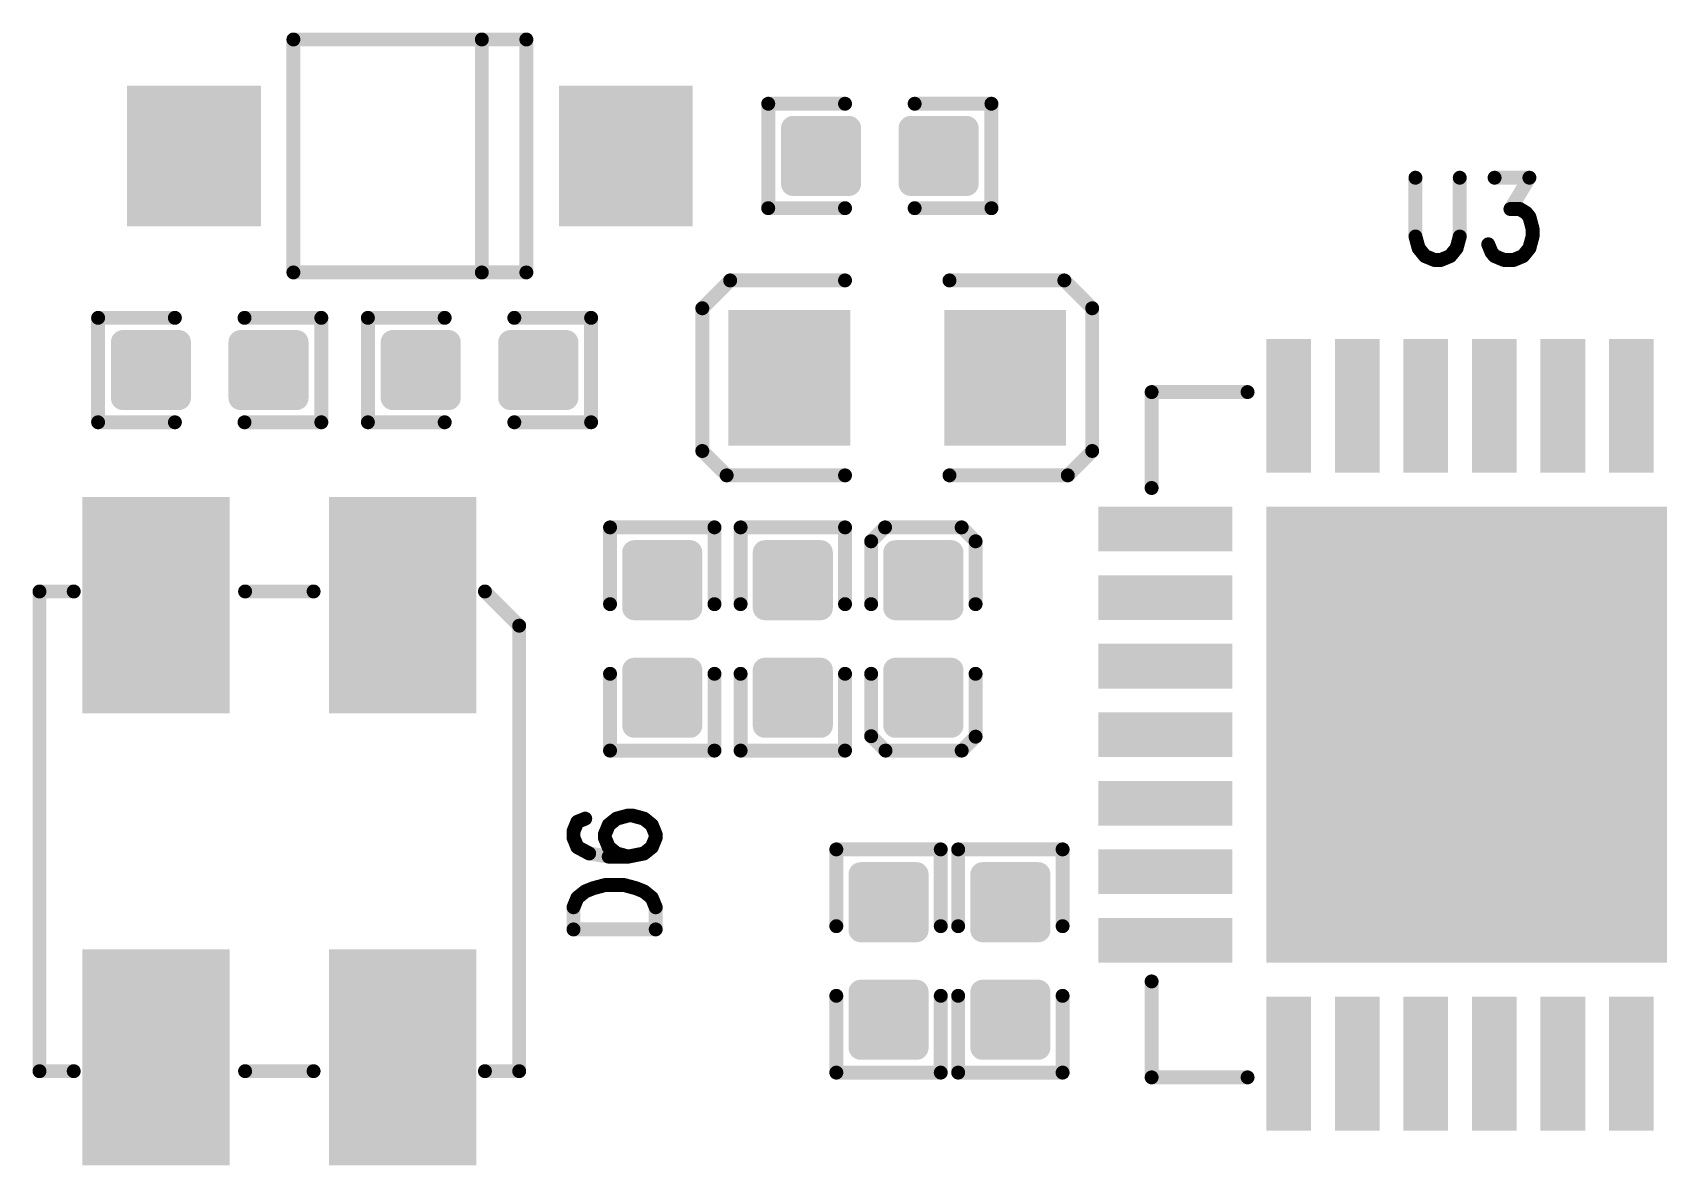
# Model space of a CAD drawing. Extents: x 17.6 to 58.9, y 21.2 to 90.7.
# Drawn here: x 29.76 to 41.62, y 42.52 to 50.79 of the extents above; entities that cross this region are included whole.
import ezdxf

# ---------------------------------------------------------------- set-up
doc = ezdxf.new("R2010")
doc.units = 0
doc.header["$MEASUREMENT"] = 0
doc.layers.get('0').update_dxf_attribs({"linetype": 'CONTINUOUS'})
doc.layers.add('SILKTOP_PHO', color=251, linetype='CONTINUOUS')

# ---------------------------------------------------------------- blocks, each defined once
blk = doc.blocks.new('ROUND_33')
at = {"const_width": 0.0508}
blk.add_lwpolyline([(-0.0254, 0, 1), (0.0254, 0, 1)], format="xyb", close=True, dxfattribs=at)
blk = doc.blocks.new('RECTANGLE_198')
blk.add_solid([(0.4445, 0.4953), (0.4445, -0.4953), (-0.4445, 0.4953), (-0.4445, -0.4953)])
blk = doc.blocks.new('RECTANGLE_200')
blk.add_solid([(0.163068, 0.48806), (0.163068, -0.48806), (-0.163068, 0.48806), (-0.163068, -0.48806)])
blk = doc.blocks.new('RECTANGLE_201')
blk.add_solid([(0.48806, 0.163068), (0.48806, -0.163068), (-0.48806, 0.163068), (-0.48806, -0.163068)])
blk = doc.blocks.new('SQUARE_202')
blk.add_solid([(1.663064, 1.663064), (1.663064, -1.663064), (-1.663064, 1.663064), (-1.663064, -1.663064)])
blk = doc.blocks.new('RECTANGLE_229')
blk.add_solid([(0.538098, 0.788162), (0.538098, -0.788162), (-0.538098, 0.788162), (-0.538098, -0.788162)])
blk = doc.blocks.new('RECTANGLE_250')
blk.add_solid([(0.48806, 0.51308), (0.48806, -0.51308), (-0.48806, 0.51308), (-0.48806, -0.51308)])
blk = doc.blocks.new('ROUND_158')
at = {"const_width": 0.0889}
blk.add_lwpolyline([(-0.04445, 0, 1), (0.04445, 0, 1)], format="xyb", close=True, dxfattribs=at)

msp = doc.modelspace()

# ---------------------------------------------------------------- linework, layer by layer
at = {"const_width": 0.1778}
for points in [[(35.308794, 49.6824), (35.308794, 50.0888)], [(35.308794, 50.0888), (35.715194, 50.0888)], [(35.3568, 49.6824), (35.3568, 50.0888)], [(35.5346, 49.6824), (35.5346, 50.0888)], [(35.7124, 49.6824), (35.7124, 50.0888)], [(35.715194, 50.0888), (35.715194, 49.6824)], [(36.166806, 49.6824), (36.166806, 50.0888)], [(36.166806, 50.0888), (36.573206, 50.0888)], [(36.2458, 49.6824), (36.2458, 50.0888)], [(36.4236, 49.6824), (36.4236, 50.0888)], [(36.573206, 50.0888), (36.573206, 49.6824)], [(35.308794, 49.9364), (35.715194, 49.9364)], [(36.166806, 49.9364), (36.573206, 49.9364)], [(35.308794, 49.7586), (35.715194, 49.7586)], [(36.166806, 49.7586), (36.573206, 49.7586)], [(35.715194, 49.6824), (35.308794, 49.6824)], [(36.573206, 49.6824), (36.166806, 49.6824)], [(30.419294, 48.1203), (30.419294, 48.5267)], [(30.419294, 48.5267), (30.825694, 48.5267)], [(30.419294, 48.514), (30.825694, 48.514)], [(30.5562, 48.1203), (30.5562, 48.5267)], [(30.734, 48.1203), (30.734, 48.5267)], [(30.825694, 48.5267), (30.825694, 48.1203)], [(31.277306, 48.1203), (31.277306, 48.5267)], [(31.277306, 48.5267), (31.683706, 48.5267)], [(31.277306, 48.514), (31.683706, 48.514)], [(31.4452, 48.1203), (31.4452, 48.5267)], [(31.623, 48.1203), (31.623, 48.5267)], [(31.683706, 48.5267), (31.683706, 48.1203)], [(32.387794, 48.1203), (32.387794, 48.5267)], [(32.387794, 48.5267), (32.794194, 48.5267)], [(32.387794, 48.514), (32.794194, 48.514)], [(32.512, 48.1203), (32.512, 48.5267)], [(32.6898, 48.1203), (32.6898, 48.5267)], [(32.794194, 48.5267), (32.794194, 48.1203)], [(33.245806, 48.1203), (33.245806, 48.5267)], [(33.245806, 48.5267), (33.652206, 48.5267)], [(33.245806, 48.514), (33.652206, 48.514)], [(33.401, 48.1203), (33.401, 48.5267)], [(33.5788, 48.1203), (33.5788, 48.5267)], [(33.652206, 48.5267), (33.652206, 48.1203)], [(30.419294, 48.3362), (30.825694, 48.3362)], [(31.277306, 48.3362), (31.683706, 48.3362)], [(32.387794, 48.3362), (32.794194, 48.3362)], [(33.245806, 48.3362), (33.652206, 48.3362)], [(30.419294, 48.1584), (30.825694, 48.1584)], [(30.825694, 48.1203), (30.419294, 48.1203)], [(31.277306, 48.1584), (31.683706, 48.1584)], [(31.683706, 48.1203), (31.277306, 48.1203)], [(32.387794, 48.1584), (32.794194, 48.1584)], [(32.794194, 48.1203), (32.387794, 48.1203)], [(33.245806, 48.1584), (33.652206, 48.1584)], [(33.652206, 48.1203), (33.245806, 48.1203)], [(34.1503, 46.587156), (34.1503, 46.993556)], [(34.1503, 46.993556), (34.5567, 46.993556)], [(34.1503, 46.9138), (34.5567, 46.9138)], [(34.29, 46.587156), (34.29, 46.993556)], [(34.4678, 46.587156), (34.4678, 46.993556)], [(34.5567, 46.993556), (34.5567, 46.587156)], [(35.1028, 46.587156), (35.1028, 46.993556)], [(35.1028, 46.993556), (35.5092, 46.993556)], [(35.1028, 46.9138), (35.5092, 46.9138)], [(35.179, 46.587156), (35.179, 46.993556)], [(35.3568, 46.587156), (35.3568, 46.993556)], [(35.5092, 46.993556), (35.5092, 46.587156)], [(36.0553, 46.587156), (36.0553, 46.993556)], [(36.0553, 46.993556), (36.4617, 46.993556)], [(36.0553, 46.9138), (36.4617, 46.9138)], [(36.068, 46.587156), (36.068, 46.993556)], [(36.2458, 46.587156), (36.2458, 46.993556)], [(36.4236, 46.587156), (36.4236, 46.993556)], [(36.4617, 46.993556), (36.4617, 46.587156)], [(34.1503, 46.736), (34.5567, 46.736)], [(35.1028, 46.736), (35.5092, 46.736)], [(36.0553, 46.736), (36.4617, 46.736)], [(34.5567, 46.587156), (34.1503, 46.587156)], [(35.5092, 46.587156), (35.1028, 46.587156)], [(36.4617, 46.587156), (36.0553, 46.587156)], [(34.1503, 45.729144), (34.1503, 46.135544)], [(34.1503, 46.135544), (34.5567, 46.135544)], [(34.29, 45.729144), (34.29, 46.135544)], [(34.4678, 45.729144), (34.4678, 46.135544)], [(34.5567, 46.135544), (34.5567, 45.729144)], [(35.1028, 45.729144), (35.1028, 46.135544)], [(35.1028, 46.135544), (35.5092, 46.135544)], [(35.179, 45.729144), (35.179, 46.135544)], [(35.3568, 45.729144), (35.3568, 46.135544)], [(35.5092, 46.135544), (35.5092, 45.729144)], [(36.0553, 45.729144), (36.0553, 46.135544)], [(36.0553, 46.135544), (36.4617, 46.135544)], [(36.068, 45.729144), (36.068, 46.135544)], [(36.2458, 45.729144), (36.2458, 46.135544)], [(36.4236, 45.729144), (36.4236, 46.135544)], [(36.4617, 46.135544), (36.4617, 45.729144)], [(34.1503, 46.0248), (34.5567, 46.0248)], [(35.1028, 46.0248), (35.5092, 46.0248)], [(36.0553, 46.0248), (36.4617, 46.0248)], [(34.1503, 45.847), (34.5567, 45.847)], [(35.1028, 45.847), (35.5092, 45.847)], [(36.0553, 45.847), (36.4617, 45.847)], [(34.5567, 45.729144), (34.1503, 45.729144)], [(35.5092, 45.729144), (35.1028, 45.729144)], [(36.4617, 45.729144), (36.0553, 45.729144)], [(35.8013, 44.237656), (35.8013, 44.644056)], [(35.8013, 44.644056), (36.2077, 44.644056)], [(35.8902, 44.237656), (35.8902, 44.644056)], [(36.068, 44.237656), (36.068, 44.644056)], [(36.2077, 44.644056), (36.2077, 44.237656)], [(36.6903, 44.237656), (36.6903, 44.644056)], [(36.6903, 44.644056), (37.0967, 44.644056)], [(36.7792, 44.237656), (36.7792, 44.644056)], [(36.957, 44.237656), (36.957, 44.644056)], [(37.0967, 44.644056), (37.0967, 44.237656)], [(35.8013, 44.6024), (36.2077, 44.6024)], [(36.6903, 44.6024), (37.0967, 44.6024)], [(35.8013, 44.4246), (36.2077, 44.4246)], [(36.6903, 44.4246), (37.0967, 44.4246)], [(35.8013, 44.2468), (36.2077, 44.2468)], [(36.2077, 44.237656), (35.8013, 44.237656)], [(36.6903, 44.2468), (37.0967, 44.2468)], [(37.0967, 44.237656), (36.6903, 44.237656)], [(35.8013, 43.379644), (35.8013, 43.786044)], [(35.8013, 43.786044), (36.2077, 43.786044)], [(35.8013, 43.7134), (36.2077, 43.7134)], [(35.8902, 43.379644), (35.8902, 43.786044)], [(36.068, 43.379644), (36.068, 43.786044)], [(36.2077, 43.786044), (36.2077, 43.379644)], [(36.6903, 43.379644), (36.6903, 43.786044)], [(36.6903, 43.786044), (37.0967, 43.786044)], [(36.6903, 43.7134), (37.0967, 43.7134)], [(36.7792, 43.379644), (36.7792, 43.786044)], [(36.957, 43.379644), (36.957, 43.786044)], [(37.0967, 43.786044), (37.0967, 43.379644)], [(35.8013, 43.5356), (36.2077, 43.5356)], [(36.6903, 43.5356), (37.0967, 43.5356)], [(36.2077, 43.379644), (35.8013, 43.379644)], [(37.0967, 43.379644), (36.6903, 43.379644)]]:
    msp.add_lwpolyline(points, dxfattribs=at)
at = {"layer": 'SILKTOP_PHO', "const_width": 0.1016}
for points in [[(31.662116, 49.035716), (31.662116, 50.735484)], [(31.662116, 50.735484), (33.361884, 50.735484)], [(33.037018, 49.035716), (33.037018, 50.735484)], [(33.361884, 50.735484), (33.361884, 49.035716)], [(35.687, 50.2666), (35.126676, 50.2666)], [(35.126676, 50.2666), (35.126676, 49.5046)], [(36.195, 50.2666), (36.755324, 50.2666)], [(36.755324, 50.2666), (36.755324, 49.5046)], [(39.849044, 49.72685), (39.849044, 49.298098)], [(40.172386, 49.298098), (40.172386, 49.72685)], [(40.426386, 49.72685), (40.680386, 49.72685)], [(40.680386, 49.72685), (40.541956, 49.49825)], [(35.126676, 49.5046), (35.687, 49.5046)], [(36.755324, 49.5046), (36.195, 49.5046)], [(40.541956, 49.49825), (40.611044, 49.49825)], [(40.611044, 49.49825), (40.657272, 49.469548)], [(40.657272, 49.469548), (40.680386, 49.4411)], [(40.680386, 49.4411), (40.7035, 49.355248)], [(40.7035, 49.355248), (40.7035, 49.298098)], [(39.849044, 49.298098), (39.872158, 49.2125)], [(39.872158, 49.2125), (39.918386, 49.15535)], [(40.103044, 49.15535), (40.149272, 49.2125)], [(40.149272, 49.2125), (40.172386, 49.298098)], [(40.403272, 49.183798), (40.380158, 49.240948)], [(40.426386, 49.15535), (40.403272, 49.183798)], [(40.680386, 49.2125), (40.634158, 49.15535)], [(40.7035, 49.298098), (40.680386, 49.2125)], [(39.918386, 49.15535), (39.987728, 49.126648)], [(39.987728, 49.126648), (40.033956, 49.126648)], [(40.033956, 49.126648), (40.103044, 49.15535)], [(40.495728, 49.126648), (40.426386, 49.15535)], [(40.56507, 49.126648), (40.495728, 49.126648)], [(40.634158, 49.15535), (40.56507, 49.126648)], [(33.361884, 49.035716), (31.662116, 49.035716)], [(34.6456, 48.77435), (34.8488, 48.97755)], [(34.8488, 48.97755), (35.687, 48.97755)], [(37.2872, 48.97755), (36.449, 48.97755)], [(37.4904, 48.77435), (37.2872, 48.97755)], [(34.6456, 47.73295), (34.6456, 48.77435)], [(37.4904, 47.73295), (37.4904, 48.77435)], [(30.237176, 47.9425), (30.237176, 48.7045)], [(30.237176, 48.7045), (30.7975, 48.7045)], [(31.865824, 48.7045), (31.3055, 48.7045)], [(31.865824, 47.9425), (31.865824, 48.7045)], [(32.766, 48.7045), (32.205676, 48.7045)], [(32.205676, 48.7045), (32.205676, 47.9425)], [(33.274, 48.7045), (33.834324, 48.7045)], [(33.834324, 48.7045), (33.834324, 47.9425)], [(38.624002, 48.162972), (37.923978, 48.162972)], [(37.923978, 48.162972), (37.923978, 47.462948)], [(30.7975, 47.9425), (30.237176, 47.9425)], [(31.3055, 47.9425), (31.865824, 47.9425)], [(32.205676, 47.9425), (32.766, 47.9425)], [(33.834324, 47.9425), (33.274, 47.9425)], [(34.8234, 47.55515), (34.6456, 47.73295)], [(37.3126, 47.55515), (37.4904, 47.73295)], [(35.687, 47.55515), (34.8234, 47.55515)], [(36.449, 47.55515), (37.3126, 47.55515)], [(33.9725, 46.61535), (33.9725, 47.175674)], [(33.9725, 47.175674), (34.7345, 47.175674)], [(34.7345, 47.175674), (34.7345, 46.61535)], [(35.687, 47.175674), (34.925, 47.175674)], [(34.925, 47.175674), (34.925, 46.61535)], [(35.687, 46.61535), (35.687, 47.175674)], [(35.9791, 47.175674), (35.8775, 47.074074)], [(36.5379, 47.175674), (35.9791, 47.175674)], [(36.6395, 47.074074), (36.5379, 47.175674)], [(35.8775, 47.074074), (35.8775, 46.61535)], [(36.6395, 46.61535), (36.6395, 47.074074)], [(29.80944, 43.20794), (29.80944, 46.70806)], [(29.80944, 46.70806), (30.059376, 46.70806)], [(31.309564, 46.70806), (31.809436, 46.70806)], [(33.059624, 46.70806), (33.30956, 46.458124)], [(33.30956, 46.458124), (33.30956, 43.20794)], [(33.9725, 46.10735), (33.9725, 45.547026)], [(34.7345, 45.547026), (34.7345, 46.10735)], [(34.925, 45.547026), (34.925, 46.10735)], [(35.687, 46.10735), (35.687, 45.547026)], [(35.8775, 45.651928), (35.8775, 46.10735)], [(36.6395, 46.10735), (36.6395, 45.648626)], [(35.982402, 45.547026), (35.8775, 45.651928)], [(36.6395, 45.648626), (36.538154, 45.547026)], [(33.9725, 45.547026), (34.7345, 45.547026)], [(35.687, 45.547026), (34.925, 45.547026)], [(36.538154, 45.547026), (35.982402, 45.547026)], [(33.791398, 45.050456), (33.734248, 45.027342)], [(34.019998, 45.050456), (33.962848, 45.004228)], [(34.10585, 45.07357), (34.019998, 45.050456)], [(34.134298, 45.07357), (34.10585, 45.07357)], [(34.22015, 45.050456), (34.134298, 45.07357)], [(34.2773, 45.004228), (34.22015, 45.050456)], [(33.734248, 45.027342), (33.7058, 44.958)], [(33.7058, 44.958), (33.7058, 44.911772)], [(33.962848, 45.004228), (33.9344, 44.934886)], [(33.9344, 44.934886), (33.9344, 44.911772)], [(34.305748, 44.934886), (34.2773, 45.004228)], [(34.305748, 44.911772), (34.305748, 44.934886)], [(33.7058, 44.911772), (33.734248, 44.84243)], [(33.734248, 44.84243), (33.8201, 44.796456)], [(33.8201, 44.796456), (33.962848, 44.773342)], [(33.9344, 44.911772), (33.962848, 44.84243)], [(33.962848, 44.84243), (34.019998, 44.796456)], [(34.019998, 44.796456), (34.10585, 44.773342)], [(34.10585, 44.773342), (34.22015, 44.796456)], [(34.22015, 44.796456), (34.2773, 44.84243)], [(34.2773, 44.84243), (34.305748, 44.911772)], [(36.3855, 44.826174), (35.6235, 44.826174)], [(35.6235, 44.826174), (35.6235, 44.26585)], [(36.3855, 44.26585), (36.3855, 44.826174)], [(37.2745, 44.826174), (36.5125, 44.826174)], [(36.5125, 44.826174), (36.5125, 44.26585)], [(37.2745, 44.26585), (37.2745, 44.826174)], [(33.962848, 44.773342), (34.10585, 44.773342)], [(33.848548, 44.542456), (33.9344, 44.56557)], [(33.9344, 44.56557), (34.077148, 44.56557)], [(34.077148, 44.56557), (34.163, 44.542456)], [(33.7058, 44.403772), (33.734248, 44.473114)], [(33.734248, 44.473114), (33.791398, 44.519342)], [(33.791398, 44.519342), (33.848548, 44.542456)], [(34.163, 44.542456), (34.22015, 44.519342)], [(34.22015, 44.519342), (34.2773, 44.473114)], [(34.2773, 44.473114), (34.305748, 44.403772)], [(33.7058, 44.242228), (33.7058, 44.403772)], [(34.305748, 44.403772), (34.305748, 44.242228)], [(33.7058, 44.242228), (34.305748, 44.242228)], [(37.923978, 43.162728), (37.923978, 43.862752)], [(35.6235, 43.197526), (35.6235, 43.75785)], [(36.3855, 43.75785), (36.3855, 43.197526)], [(36.5125, 43.197526), (36.5125, 43.75785)], [(37.2745, 43.75785), (37.2745, 43.197526)], [(30.059376, 43.20794), (29.80944, 43.20794)], [(31.309564, 43.20794), (31.809436, 43.20794)], [(33.30956, 43.20794), (33.059624, 43.20794)], [(36.3855, 43.197526), (35.6235, 43.197526)], [(37.2745, 43.197526), (36.5125, 43.197526)], [(38.624002, 43.162728), (37.923978, 43.162728)]]:
    msp.add_lwpolyline(points, dxfattribs=at)

# ---------------------------------------------------------------- block references
for name, p in [('RECTANGLE_250', (30.936946, 49.8856)), ('RECTANGLE_250', (34.087054, 49.8856)), ('ROUND_158', (35.308794, 50.0888)), ('ROUND_158', (35.3568, 50.0888)), ('ROUND_158', (35.5346, 50.0888)), ('ROUND_158', (35.7124, 50.0888)), ('ROUND_158', (35.715194, 50.0888)), ('ROUND_158', (36.166806, 50.0888)), ('ROUND_158', (36.2458, 50.0888)), ('ROUND_158', (36.4236, 50.0888)), ('ROUND_158', (36.573206, 50.0888)), ('ROUND_158', (35.308794, 49.9364)), ('ROUND_158', (35.715194, 49.9364)), ('ROUND_158', (36.166806, 49.9364)), ('ROUND_158', (36.573206, 49.9364)), ('ROUND_158', (35.308794, 49.7586)), ('ROUND_158', (35.715194, 49.7586)), ('ROUND_158', (36.166806, 49.7586)), ('ROUND_158', (36.573206, 49.7586)), ('ROUND_158', (35.308794, 49.6824)), ('ROUND_158', (35.308794, 49.6824)), ('ROUND_158', (35.3568, 49.6824)), ('ROUND_158', (35.5346, 49.6824)), ('ROUND_158', (35.7124, 49.6824)), ('ROUND_158', (35.715194, 49.6824)), ('ROUND_158', (36.166806, 49.6824)), ('ROUND_158', (36.166806, 49.6824)), ('ROUND_158', (36.2458, 49.6824)), ('ROUND_158', (36.4236, 49.6824)), ('ROUND_158', (36.573206, 49.6824)), ('RECTANGLE_198', (35.2806, 48.26635)), ('RECTANGLE_198', (36.8554, 48.26635)), ('ROUND_158', (30.419294, 48.5267)), ('ROUND_158', (30.419294, 48.514)), ('ROUND_158', (30.5562, 48.5267)), ('ROUND_158', (30.734, 48.5267)), ('ROUND_158', (30.825694, 48.5267)), ('ROUND_158', (30.825694, 48.514)), ('ROUND_158', (31.277306, 48.5267)), ('ROUND_158', (31.277306, 48.514)), ('ROUND_158', (31.4452, 48.5267)), ('ROUND_158', (31.623, 48.5267)), ('ROUND_158', (31.683706, 48.5267)), ('ROUND_158', (31.683706, 48.514)), ('ROUND_158', (32.387794, 48.5267)), ('ROUND_158', (32.387794, 48.514)), ('ROUND_158', (32.512, 48.5267)), ('ROUND_158', (32.6898, 48.5267)), ('ROUND_158', (32.794194, 48.5267)), ('ROUND_158', (32.794194, 48.514)), ('ROUND_158', (33.245806, 48.5267)), ('ROUND_158', (33.245806, 48.514)), ('ROUND_158', (33.401, 48.5267)), ('ROUND_158', (33.5788, 48.5267)), ('ROUND_158', (33.652206, 48.5267)), ('ROUND_158', (33.652206, 48.514)), ('RECTANGLE_200', (38.923976, 48.062896)), ('RECTANGLE_200', (39.424102, 48.062896)), ('RECTANGLE_200', (39.923974, 48.062896)), ('RECTANGLE_200', (40.4241, 48.062896)), ('RECTANGLE_200', (40.924226, 48.062896)), ('RECTANGLE_200', (41.424098, 48.062896)), ('ROUND_158', (30.419294, 48.3362)), ('ROUND_158', (30.825694, 48.3362)), ('ROUND_158', (31.277306, 48.3362)), ('ROUND_158', (31.683706, 48.3362)), ('ROUND_158', (32.387794, 48.3362)), ('ROUND_158', (32.794194, 48.3362)), ('ROUND_158', (33.245806, 48.3362)), ('ROUND_158', (33.652206, 48.3362)), ('ROUND_158', (30.419294, 48.1584)), ('ROUND_158', (30.419294, 48.1203)), ('ROUND_158', (30.419294, 48.1203)), ('ROUND_158', (30.5562, 48.1203)), ('ROUND_158', (30.734, 48.1203)), ('ROUND_158', (30.825694, 48.1584)), ('ROUND_158', (30.825694, 48.1203)), ('ROUND_158', (31.277306, 48.1584)), ('ROUND_158', (31.277306, 48.1203)), ('ROUND_158', (31.277306, 48.1203)), ('ROUND_158', (31.4452, 48.1203)), ('ROUND_158', (31.623, 48.1203)), ('ROUND_158', (31.683706, 48.1584)), ('ROUND_158', (31.683706, 48.1203)), ('ROUND_158', (32.387794, 48.1584)), ('ROUND_158', (32.387794, 48.1203)), ('ROUND_158', (32.387794, 48.1203)), ('ROUND_158', (32.512, 48.1203)), ('ROUND_158', (32.6898, 48.1203)), ('ROUND_158', (32.794194, 48.1584)), ('ROUND_158', (32.794194, 48.1203)), ('ROUND_158', (33.245806, 48.1584)), ('ROUND_158', (33.245806, 48.1203)), ('ROUND_158', (33.245806, 48.1203)), ('ROUND_158', (33.401, 48.1203)), ('ROUND_158', (33.5788, 48.1203)), ('ROUND_158', (33.652206, 48.1584)), ('ROUND_158', (33.652206, 48.1203)), ('RECTANGLE_229', (30.659578, 46.607984)), ('RECTANGLE_229', (32.459422, 46.607984)), ('RECTANGLE_201', (38.024054, 47.162974)), ('SQUARE_202', (40.4241, 45.66285)), ('ROUND_158', (34.1503, 46.993556)), ('ROUND_158', (34.1503, 46.9138)), ('ROUND_158', (34.29, 46.993556)), ('ROUND_158', (34.4678, 46.993556)), ('ROUND_158', (34.5567, 46.993556)), ('ROUND_158', (34.5567, 46.9138)), ('ROUND_158', (35.1028, 46.993556)), ('ROUND_158', (35.1028, 46.9138)), ('ROUND_158', (35.179, 46.993556)), ('ROUND_158', (35.3568, 46.993556)), ('ROUND_158', (35.5092, 46.993556)), ('ROUND_158', (35.5092, 46.9138)), ('ROUND_158', (36.0553, 46.993556)), ('ROUND_158', (36.0553, 46.9138)), ('ROUND_158', (36.068, 46.993556)), ('ROUND_158', (36.2458, 46.993556)), ('ROUND_158', (36.4236, 46.993556)), ('ROUND_158', (36.4617, 46.993556)), ('ROUND_158', (36.4617, 46.9138)), ('ROUND_158', (34.1503, 46.736)), ('ROUND_158', (34.5567, 46.736)), ('ROUND_158', (35.1028, 46.736)), ('ROUND_158', (35.5092, 46.736)), ('ROUND_158', (36.0553, 46.736)), ('ROUND_158', (36.4617, 46.736)), ('RECTANGLE_201', (38.024054, 46.662848)), ('ROUND_158', (34.1503, 46.587156)), ('ROUND_158', (34.1503, 46.587156)), ('ROUND_158', (34.29, 46.587156)), ('ROUND_158', (34.4678, 46.587156)), ('ROUND_158', (34.5567, 46.587156)), ('ROUND_158', (35.1028, 46.587156)), ('ROUND_158', (35.1028, 46.587156)), ('ROUND_158', (35.179, 46.587156)), ('ROUND_158', (35.3568, 46.587156)), ('ROUND_158', (35.5092, 46.587156)), ('ROUND_158', (36.0553, 46.587156)), ('ROUND_158', (36.0553, 46.587156)), ('ROUND_158', (36.068, 46.587156)), ('ROUND_158', (36.2458, 46.587156)), ('ROUND_158', (36.4236, 46.587156)), ('ROUND_158', (36.4617, 46.587156)), ('RECTANGLE_201', (38.024054, 46.162976)), ('ROUND_158', (34.1503, 46.135544)), ('ROUND_158', (34.29, 46.135544)), ('ROUND_158', (34.4678, 46.135544)), ('ROUND_158', (34.5567, 46.135544)), ('ROUND_158', (35.1028, 46.135544)), ('ROUND_158', (35.179, 46.135544)), ('ROUND_158', (35.3568, 46.135544)), ('ROUND_158', (35.5092, 46.135544)), ('ROUND_158', (36.0553, 46.135544)), ('ROUND_158', (36.068, 46.135544)), ('ROUND_158', (36.2458, 46.135544)), ('ROUND_158', (36.4236, 46.135544)), ('ROUND_158', (36.4617, 46.135544)), ('ROUND_158', (34.1503, 46.0248)), ('ROUND_158', (34.5567, 46.0248)), ('ROUND_158', (35.1028, 46.0248)), ('ROUND_158', (35.5092, 46.0248)), ('ROUND_158', (36.0553, 46.0248)), ('ROUND_158', (36.4617, 46.0248)), ('ROUND_158', (34.1503, 45.847)), ('ROUND_158', (34.5567, 45.847)), ('ROUND_158', (35.1028, 45.847)), ('ROUND_158', (35.5092, 45.847)), ('ROUND_158', (36.0553, 45.847)), ('ROUND_158', (36.4617, 45.847)), ('ROUND_158', (34.1503, 45.729144)), ('ROUND_158', (34.1503, 45.729144)), ('ROUND_158', (34.29, 45.729144)), ('ROUND_158', (34.4678, 45.729144)), ('ROUND_158', (34.5567, 45.729144)), ('ROUND_158', (35.1028, 45.729144)), ('ROUND_158', (35.1028, 45.729144)), ('ROUND_158', (35.179, 45.729144)), ('ROUND_158', (35.3568, 45.729144)), ('ROUND_158', (35.5092, 45.729144)), ('ROUND_158', (36.0553, 45.729144)), ('ROUND_158', (36.0553, 45.729144)), ('ROUND_158', (36.068, 45.729144)), ('ROUND_158', (36.2458, 45.729144)), ('ROUND_158', (36.4236, 45.729144)), ('ROUND_158', (36.4617, 45.729144)), ('RECTANGLE_201', (38.024054, 45.66285)), ('RECTANGLE_201', (38.024054, 45.162724)), ('ROUND_158', (35.8013, 44.644056)), ('ROUND_158', (35.8902, 44.644056)), ('ROUND_158', (36.068, 44.644056)), ('ROUND_158', (36.2077, 44.644056)), ('ROUND_158', (36.6903, 44.644056)), ('ROUND_158', (36.7792, 44.644056)), ('ROUND_158', (36.957, 44.644056)), ('ROUND_158', (37.0967, 44.644056)), ('RECTANGLE_201', (38.024054, 44.662852)), ('ROUND_158', (35.8013, 44.6024)), ('ROUND_158', (36.2077, 44.6024)), ('ROUND_158', (36.6903, 44.6024)), ('ROUND_158', (37.0967, 44.6024)), ('ROUND_158', (35.8013, 44.4246)), ('ROUND_158', (36.2077, 44.4246)), ('ROUND_158', (36.6903, 44.4246)), ('ROUND_158', (37.0967, 44.4246)), ('ROUND_158', (35.8013, 44.2468)), ('ROUND_158', (35.8013, 44.237656)), ('ROUND_158', (35.8013, 44.237656)), ('ROUND_158', (35.8902, 44.237656)), ('ROUND_158', (36.068, 44.237656)), ('ROUND_158', (36.2077, 44.2468)), ('ROUND_158', (36.2077, 44.237656)), ('ROUND_158', (36.6903, 44.2468)), ('ROUND_158', (36.6903, 44.237656)), ('ROUND_158', (36.6903, 44.237656)), ('ROUND_158', (36.7792, 44.237656)), ('ROUND_158', (36.957, 44.237656)), ('ROUND_158', (37.0967, 44.2468)), ('ROUND_158', (37.0967, 44.237656)), ('RECTANGLE_201', (38.024054, 44.162726)), ('RECTANGLE_229', (30.659578, 43.308016)), ('RECTANGLE_229', (32.459422, 43.308016)), ('ROUND_158', (35.8013, 43.786044)), ('ROUND_158', (35.8013, 43.7134)), ('ROUND_158', (35.8902, 43.786044)), ('ROUND_158', (36.068, 43.786044)), ('ROUND_158', (36.2077, 43.786044)), ('ROUND_158', (36.2077, 43.7134)), ('ROUND_158', (36.6903, 43.786044)), ('ROUND_158', (36.6903, 43.7134)), ('ROUND_158', (36.7792, 43.786044)), ('ROUND_158', (36.957, 43.786044)), ('ROUND_158', (37.0967, 43.786044)), ('ROUND_158', (37.0967, 43.7134)), ('RECTANGLE_200', (38.923976, 43.262804)), ('RECTANGLE_200', (39.424102, 43.262804)), ('RECTANGLE_200', (39.923974, 43.262804)), ('RECTANGLE_200', (40.4241, 43.262804)), ('RECTANGLE_200', (40.924226, 43.262804)), ('RECTANGLE_200', (41.424098, 43.262804)), ('ROUND_158', (35.8013, 43.5356)), ('ROUND_158', (36.2077, 43.5356)), ('ROUND_158', (36.6903, 43.5356)), ('ROUND_158', (37.0967, 43.5356)), ('ROUND_158', (35.8013, 43.379644)), ('ROUND_158', (35.8013, 43.379644)), ('ROUND_158', (35.8902, 43.379644)), ('ROUND_158', (36.068, 43.379644)), ('ROUND_158', (36.2077, 43.379644)), ('ROUND_158', (36.6903, 43.379644)), ('ROUND_158', (36.6903, 43.379644)), ('ROUND_158', (36.7792, 43.379644)), ('ROUND_158', (36.957, 43.379644)), ('ROUND_158', (37.0967, 43.379644))]:
    msp.add_blockref(name, p)
at = {"layer": 'SILKTOP_PHO'}
for p in [(31.662116, 50.735484), (33.037018, 50.735484), (33.361884, 50.735484), (35.126676, 50.2666), (35.687, 50.2666), (36.195, 50.2666), (36.755324, 50.2666), (39.849044, 49.72685), (40.172386, 49.72685), (40.426386, 49.72685), (40.680386, 49.72685), (35.126676, 49.5046), (35.687, 49.5046), (36.195, 49.5046), (36.755324, 49.5046), (40.541956, 49.49825), (40.611044, 49.49825), (40.657272, 49.469548), (40.680386, 49.4411), (40.7035, 49.355248), (39.849044, 49.298098), (39.872158, 49.2125), (40.149272, 49.2125), (40.172386, 49.298098), (40.380158, 49.240948), (40.403272, 49.183798), (40.680386, 49.2125), (40.7035, 49.298098), (39.918386, 49.15535), (39.987728, 49.126648), (40.033956, 49.126648), (40.103044, 49.15535), (40.426386, 49.15535), (40.495728, 49.126648), (40.56507, 49.126648), (40.634158, 49.15535), (31.662116, 49.035716), (33.037018, 49.035716), (33.361884, 49.035716), (33.361884, 49.035716), (34.8488, 48.97755), (35.687, 48.97755), (36.449, 48.97755), (37.2872, 48.97755), (34.6456, 48.77435), (37.4904, 48.77435), (30.237176, 48.7045), (30.7975, 48.7045), (31.3055, 48.7045), (31.865824, 48.7045), (32.205676, 48.7045), (32.766, 48.7045), (33.274, 48.7045), (33.834324, 48.7045), (37.923978, 48.162972), (38.624002, 48.162972), (30.237176, 47.9425), (30.7975, 47.9425), (31.3055, 47.9425), (31.865824, 47.9425), (32.205676, 47.9425), (32.766, 47.9425), (33.274, 47.9425), (33.834324, 47.9425), (34.6456, 47.73295), (37.4904, 47.73295), (34.8234, 47.55515), (35.687, 47.55515), (36.449, 47.55515), (37.3126, 47.55515), (37.923978, 47.462948), (33.9725, 47.175674), (34.7345, 47.175674), (34.925, 47.175674), (35.687, 47.175674), (35.9791, 47.175674), (36.5379, 47.175674), (35.8775, 47.074074), (36.6395, 47.074074), (29.80944, 46.70806), (29.80944, 46.70806), (30.059376, 46.70806), (31.309564, 46.70806), (31.809436, 46.70806), (33.059624, 46.70806), (33.9725, 46.61535), (34.7345, 46.61535), (34.925, 46.61535), (35.687, 46.61535), (35.8775, 46.61535), (36.6395, 46.61535), (33.30956, 46.458124), (33.9725, 46.10735), (34.7345, 46.10735), (34.925, 46.10735), (35.687, 46.10735), (35.8775, 46.10735), (36.6395, 46.10735), (35.8775, 45.651928), (36.6395, 45.648626), (33.9725, 45.547026), (34.7345, 45.547026), (34.925, 45.547026), (35.687, 45.547026), (35.982402, 45.547026), (36.538154, 45.547026), (33.791398, 45.050456), (34.019998, 45.050456), (34.019998, 45.050456), (34.10585, 45.07357), (34.134298, 45.07357), (34.134298, 45.07357), (34.22015, 45.050456), (33.7058, 44.958), (33.734248, 45.027342), (33.734248, 45.027342), (33.9344, 44.934886), (33.962848, 45.004228), (33.962848, 45.004228), (34.2773, 45.004228), (34.305748, 44.934886), (34.305748, 44.934886), (33.7058, 44.911772), (33.734248, 44.84243), (33.734248, 44.84243), (33.8201, 44.796456), (33.9344, 44.911772), (33.962848, 44.84243), (33.962848, 44.84243), (34.019998, 44.796456), (34.019998, 44.796456), (34.22015, 44.796456), (34.2773, 44.84243), (34.305748, 44.911772), (34.305748, 44.911772), (35.6235, 44.826174), (36.3855, 44.826174), (36.5125, 44.826174), (37.2745, 44.826174), (33.962848, 44.773342), (33.962848, 44.773342), (34.10585, 44.773342), (34.10585, 44.773342), (33.9344, 44.56557), (34.077148, 44.56557), (34.077148, 44.56557), (33.734248, 44.473114), (33.734248, 44.473114), (33.791398, 44.519342), (33.791398, 44.519342), (33.848548, 44.542456), (33.848548, 44.542456), (34.163, 44.542456), (34.22015, 44.519342), (34.2773, 44.473114), (33.7058, 44.403772), (34.305748, 44.403772), (34.305748, 44.403772), (33.7058, 44.242228), (33.7058, 44.242228), (34.305748, 44.242228), (34.305748, 44.242228), (35.6235, 44.26585), (36.3855, 44.26585), (36.5125, 44.26585), (37.2745, 44.26585), (37.923978, 43.862752), (35.6235, 43.75785), (36.3855, 43.75785), (36.5125, 43.75785), (37.2745, 43.75785), (29.80944, 43.20794), (29.80944, 43.20794), (30.059376, 43.20794), (31.309564, 43.20794), (31.809436, 43.20794), (33.059624, 43.20794), (33.30956, 43.20794), (33.30956, 43.20794), (35.6235, 43.197526), (36.3855, 43.197526), (36.5125, 43.197526), (37.2745, 43.197526), (37.923978, 43.162728), (38.624002, 43.162728)]:
    msp.add_blockref('ROUND_33', p, dxfattribs=at)

doc.saveas('drawing.dxf')
